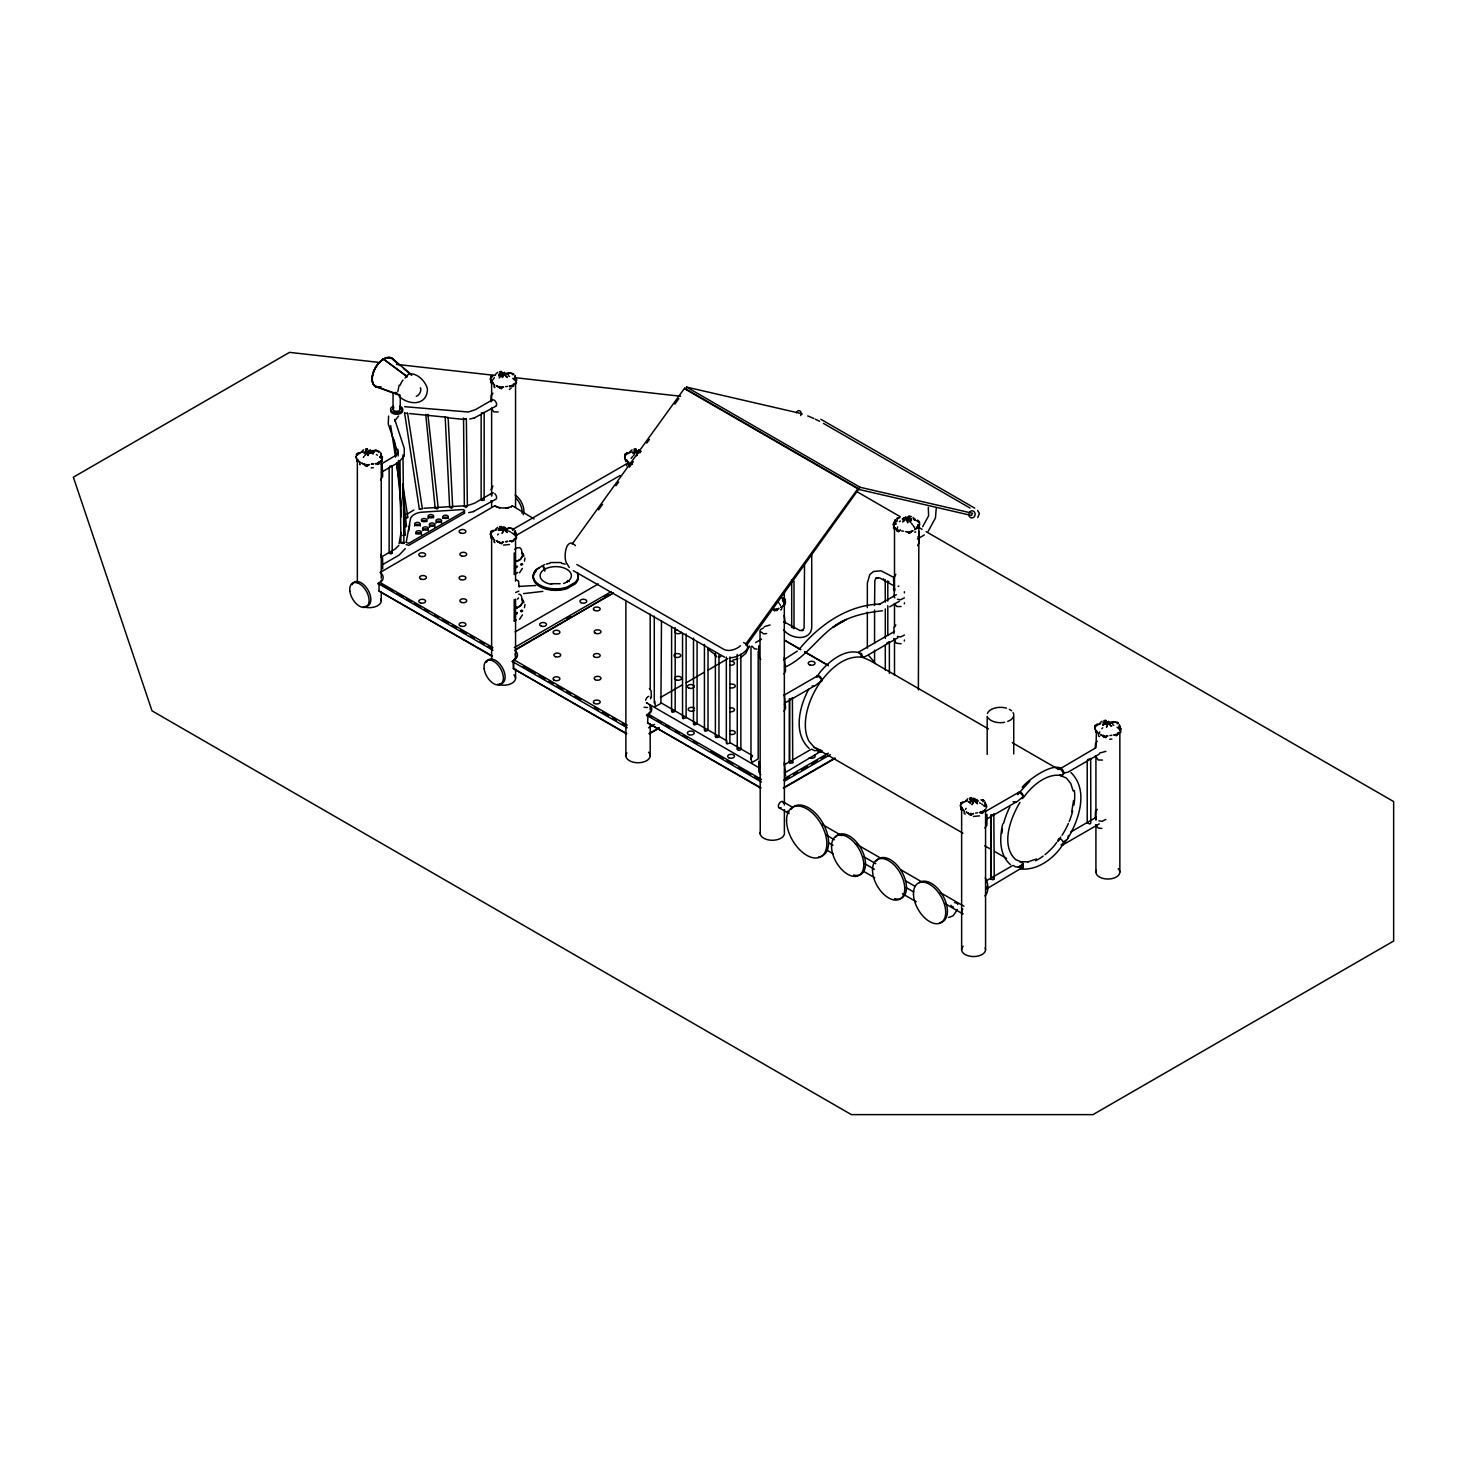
<?xml version="1.0" encoding="UTF-8"?>
<svg xmlns="http://www.w3.org/2000/svg" width="1467" height="1467" viewBox="0 0 1467 1467"><rect width="100%" height="100%" fill="white"/><g stroke="black" fill="none" stroke-linecap="round" stroke-linejoin="round"><path stroke-width="1.5" d="M380.081 572.515L494.947 505.693L499.715 508.095M534.061 518.951L512.258 505.693L511.378 506.885M514.22 574.569L514.22 552.931M514.22 621.091L514.22 599.453M514.954 560.779L514.954 559.697M514.954 607.301L514.954 606.201M675.205 627.601L675.168 711.495L672.216 712.357L672.803 710.285M686.134 633.927L686.116 717.821L683.164 718.683L682.98 716.831M697.082 642.509L697.063 724.13L694.111 724.991L694.698 722.919M708.029 648.781L708.011 730.456L705.059 731.318L704.857 729.466M718.977 655.144L718.94 736.782L716.006 737.644L716.574 735.554M729.924 656.941L729.888 743.091L726.935 743.952L726.862 742.045M740.872 654.209L740.872 749.252C739.771 751.966 735.095 748.977 738.653 748.188M381.567 456.512L380.76 453.156L381.567 456.512L379.861 456.824M985.879 805.401L985.054 802.046L986.007 806.502M521.885 556.983L519.905 559.917L516.751 561.403L520.968 558.835L522.527 555.828L521.775 551.445A8.069 4.658 -60 0 0 517.338 547.814L514.807 549.281M522.325 553.261L522.765 554.416M521.885 603.505L519.905 606.439L516.751 607.925L520.968 605.358L522.527 602.332L521.775 597.968A8.069 4.658 -60 0 0 518.75 594.135M524.984 558.028L524.416 561.183M522.325 599.783L522.765 600.938M524.984 604.551L524.416 607.705M397.869 391.451L399.134 385.253M516.916 567.326L517.191 566.005L514.899 568.903M520.987 564.997L520.528 564.098L522.747 564.263L521.775 563.548A8.069 4.658 -60 0 1 521.647 565.327M516.916 613.848L517.191 612.528L514.899 615.425M520.987 611.501L520.528 610.62L522.747 610.785L521.775 610.052A8.069 4.658 -60 0 1 521.647 611.849M758.182 651.348L758.182 758.916L752.021 762.473L750.976 758.916L752.021 756.569M490.968 489.831L492.967 486.054M894.723 588.762L893.825 596.464L894.833 597.821M904.332 603.817L904.442 602.809M904.332 641.024L904.442 640.015M794.38 628.316L791.465 627.326M544.77 571.14L544.789 568.573A3.576 2.311 53 0 0 542.35 565.987L542.35 565.987A3.576 1.779 66.1 0 1 544.22 568.903L544.697 569.269M726.843 740.817L661.489 703.078L655.272 706.599L654.814 701.226M1002.731 823.922C999.54 837.51 998.935 854.693 1010.543 864.723M1071.717 811.838L1073.551 800.524M427.887 414.409L438.193 507.949L437.074 508.976L435.149 507.985L425.723 414.446M502.301 533.31L504.465 527.497M972.218 804.613L974.473 798.855M1106.595 727.137L1107.86 722.626L1112.885 723.451M399.061 543.634L401.059 532.576M408.56 531.384L409.733 524.893M419.36 509.086L404.58 412.869M466.359 418.59L467.368 506.335L465.846 507.49L464.361 506.445L463.535 418.022M893.825 596.464L894.247 595.51M1096.271 819.393L1095.262 818.054L1096.179 816.697M502.209 533.255L504.263 527.698M1106.503 727.082L1107.897 722.681L1112.096 723.011M392.184 465.571L392.184 553.041L391.011 553.921L389.14 552.986L389.14 467.753M481.304 412.96L484.165 412.465L484.11 500.247L481.854 500.522L481.928 499.238M402.728 490.73L406.506 526.433L404.25 527.111M402.967 454.917L403.92 543.523L401.133 542.68M492.949 650.284L378.028 583.426L380.1 582.509L492.967 647.662M761.52 782.094L646.599 715.218L648.689 714.319L761.538 779.454M972.236 804.503L974.271 799.057M816.844 677.02L816.991 676.47A3.612 2.09 60 0 1 817.797 675.719M821.703 681.44L821.703 679.184A3.612 2.09 60 0 0 818.366 675.682M1018.281 794.307L1018.428 792.767A3.612 2.09 60 0 1 1020.775 792.308A3.612 2.09 60 0 1 1023.141 795.481L1023.141 797.736A3.612 2.09 60 0 1 1021.747 798.543M1090.678 758.347L1090.825 823.024L1089.798 824.014L1087.212 822.859L1087.212 760.695M388.59 416.078L388.26 423.871L397.942 452.973L397.942 451.451L396.31 455.045L381.182 464.067M409.696 413.584L448.132 417.398L452.68 507.215L451.469 508.26L449.654 507.142L445.179 417.05M811.728 749.142L814.295 750.609L820.988 750.481M1013.165 865.438L1015.714 866.905L1023.434 866.924A3.612 2.09 60 0 1 1020.482 867.584M522.417 568.407L519.538 572.79M522.417 614.911L519.538 619.312M792.4 697.558L792.73 762.822L790.42 763.207L789.869 761.758M993.837 813.855L994.259 878.751C993.452 881.429 988.3 877.981 992.536 877.578M435.149 507.985L436.304 507.509L423.926 508.26M428.346 415.069L427.355 415.491M1058.202 840.976L1060.311 838.702M407.569 413.052L422.386 508.939L419.415 509.196M407.533 413.382L404.525 413.144M402.655 484.99L405.167 534.905L402.802 535.418M784.24 606.128L785.56 601.727L783.323 605.798L784.625 604.019A12.855 7.408 60.1 0 0 782.443 600.608M1107.933 722.608L1108.557 721.526M686.574 387.086L860.065 487.264L972.493 513.248L971.484 515.485L859.075 489.483L685.566 389.323L686.574 387.086L799.002 413.071A18.998 2.696 24.2 0 1 802.302 414.006M572.148 544.055L684.576 388.242L858.067 488.419L745.639 644.215L746.648 645.297L860.065 487.264M957.401 909.613L953.092 915.793L948.617 917.517M357.013 460.381L356.041 456.237L357.27 461.628L358.333 460.033M511.616 385.454L511.818 386.958L515.064 383.272L512.606 386.078L511.69 385.528L513.597 386.133L509.416 386.133L512.772 386.078L511.121 385.876M625.602 460.381L624.63 456.237L625.841 461.628L626.904 460.033M961.325 809.307L960.353 805.126L961.563 810.518L962.627 808.922L961.215 809.271M985.072 809.692L981.826 813.378L981.258 812.663L983.44 811.581L983.605 812.553L979.424 812.553L982.798 812.498L981.13 812.296M1115.91 734.344L1116.13 735.847L1119.358 732.161L1116.955 734.93L1117.726 734.05A12.855 2.714 81.2 0 0 1117.561 733.06M1063.465 774.081L1063.428 774.154A3.612 2.806 -89.8 0 1 1060.824 775.438M501.989 387.911L501.549 388.792L499.257 387.361A12.855 2.714 81.2 0 0 499.092 386.371M493.022 538.114L491.207 537.912L492.123 538.352L491.61 536.977A12.855 7.427 -60 0 1 492.087 536.097M501.989 542.973L501.549 543.854L499.257 542.423L501.989 542.973A12.855 7.427 -60 0 1 502.466 542.075M961.197 809.216L961.618 808.335A12.855 7.427 -60 0 1 962.095 807.455M970.659 813.562L971.557 815.212L966.166 812.021L970.439 814.497L973.611 813.525L969.43 814.735L969.265 813.782L971.172 813.47L970.347 814.423M1106.76 735.902A12.855 7.427 -60 0 0 1106.283 736.801L1105.861 737.681L1100.452 734.49L1104.724 736.966L1107.897 735.976L1103.716 737.204L1103.569 736.251A12.855 2.714 81.2 0 0 1103.386 735.242M749.454 646.067L745.804 653.347L740.12 658.17M888.965 641.812L886.563 643.335M1090.733 758.806L1087.652 759.466M1061.209 845.157A3.612 2.09 60 0 0 1063.117 844.314L1067.628 838.702L1068.453 835.438M381.695 459.409L382.319 458.217M515.981 381.878L516.604 380.686M515.981 536.94L516.604 535.748M985.989 808.299L986.613 807.107M1120.293 730.768L1120.898 729.576M816.551 677.057C825.353 663.744 845.267 646.213 861.716 653.732C862.083 656.941 863.219 657.729 866.539 655.877L897.767 637.833M380.558 581.812L381.493 580.033M650.064 711.825L646.525 715.694M970.31 798.873L970.421 798.671A16.082 3.392 81.2 0 1 972.309 798.726M405.314 548.621L399.171 555.058L382.869 564.465M808.647 689.288C799.368 706.764 792.84 732.95 809.124 748.427M1019.932 802.376C1009.626 819.65 1000.842 845.817 1015.622 859.57L1021.655 862.064M1067.646 838.684C1078.905 819.961 1089.137 790.328 1070.928 772.522M575.431 545.651C566.317 535.913 563.035 556.855 566.482 562.961M902.755 522.05L906.423 518.419L907.816 522.875L906.514 518.383L911.429 520.767L906.496 518.419L911.704 518.603M1094.877 726.202L1095.482 725.156L1094.859 726.202M369.977 450.167L367.942 455.614L370.179 449.966M759.154 765.151L759.796 767.443M792.822 698.127L790.145 699.136M994.259 814.423L990.903 815.047M398.859 545.394L395.32 548.951L381.017 557.203M626.959 752.993L626.299 753.91A12.158 7.023 0 0 0 639.612 762.693A12.158 7.023 0 0 0 648.561 752.223M598.573 509.874L602.589 504.318M615.975 485.76L618.652 482.056M629.361 467.221L633.377 461.647M646.764 443.107L649.441 439.403M674.857 404.159L678.873 398.584M518.896 591.091L515.669 592.503M895.824 574.22L893.531 578.731L894.063 590.779M786.294 771.972L822.015 750.627A3.612 2.09 60 0 1 820.365 751.929M985.824 889.369L1022.939 867.217M821.868 680.193L816.349 684.832L785.964 702.363M1023.306 796.489L1017.768 801.129L985.897 819.521M1018.226 793.775L1029.834 781.122M1023.691 797.351C1032.09 785.432 1046.87 773.091 1061.301 775.475L1060.531 775.438M1056.79 842.315L1054.076 845.946A51.657 29.817 -60 0 1 1045.036 854.619M1058.147 840.518L1060.751 837.034M1063.227 843.8C1055.213 857.462 1037.774 871.05 1020.262 868.922M1017.438 794.656L1018.245 793.574M922.67 526.671L928.611 515.779L928.299 507.362M928.189 531.292L935.451 517.943L936.203 508.572M518.585 597.968L517.356 599.178M893.366 523.939L895.108 522.967A12.855 10.141 -24.8 0 1 895.769 522.252M1063.355 844.442L1061.264 844.405M893.238 524.214L895.842 523.902M495.516 374.323L497.753 372.343M494.489 530.669L495.516 529.367M629.82 451.836L628.775 453.138A16.082 12.69 24.9 0 0 626.006 454.807M964.497 802.027L967.762 798.763M1098.783 724.496L1099.828 723.194M985.072 809.674L982.615 812.498L981.698 811.929M816.697 676.525L818.971 676.635L821.85 679.918M894.063 582.711L894.375 585.04M862.449 657.271C843.47 654.759 827.865 671.079 817.999 685.639A51.657 29.817 -60 0 0 808.977 741.147L814.203 747.326L962.939 833.183M1099.205 754.13L1067.976 772.174L1062.988 773.237A3.612 2.09 60 0 0 1061.319 770.047M903.379 521.225L906.386 518.401L903.159 518.493M466.323 418.81L463.389 418.81M464.379 506.17L465.846 505.767M799.148 649.349C819.246 624.905 847.871 604.752 880.402 604.056L878.99 604.551L896.355 594.703M743.604 642.583C755.743 647.167 737.974 658.243 730.181 657.674M378.321 463.609L380.778 460.803L378.321 463.609L377.404 463.059L379.311 463.664L375.13 463.664L378.486 463.609L377.532 464.489M512.735 541.048L515.064 538.334L511.818 542.02L511.25 541.305L513.597 541.195L513.432 540.223M514.257 621.054L516.292 620.064M1102.872 724.955L1107.878 722.663L1111.564 726.33M504.465 372.435L503.566 373.737L508.591 374.562M638.75 449.966L636.586 455.779L638.989 449.874M1108.759 721.324L1107.86 722.608L1104.211 722.149M1058.954 769.46L1095.941 747.712L1096.436 732.161L1094.62 727.595M392.111 465.717L389.562 466.304M1022.242 787.357C1026.478 780.774 1060.568 755.798 1064.107 773.402M366.823 464.507L365.136 465.846L364.971 464.892A12.855 2.714 81.2 0 0 364.806 463.902M917.608 545.651L919.131 542.387L919.02 531.549M784.075 674.05L785.578 670.786L784.35 657.216M784.075 711.275L785.578 708.011L784.35 694.441M627.234 727.815L512.24 661.434L516.256 658.316A13.881 8.013 0 0 0 514.844 650.339L613.408 592.87M648.634 714.356L650.541 712.577A13.881 8.013 0 0 0 649.129 704.618M977.774 517.539L979.406 513.468L977.609 510.443M491.335 377.642L491.72 377.276A16.082 12.69 24.9 0 1 492.545 376.634M491.335 532.704L491.72 532.338A16.082 12.69 24.9 0 1 493.444 531.127M961.729 803.696L961.343 804.063A2.366 1.852 24.9 0 0 960.738 804.833M492.123 383.565L490.326 378.706L491.207 382.869L492.619 382.502M492.123 538.627L490.326 533.768L491.17 537.839M1096.436 732.455L1094.639 727.595M1102.909 725.046L1107.823 722.626L1104.266 722.076M894.503 524.508A11.956 6.913 0 0 1 895.127 522.747L895.475 523.756C893.201 526.433 893.348 522.105 895.677 524.397M797.333 651.073L783.708 659.802M660.92 703.371L661.489 620.779M897.602 526.946A12.855 2.732 -81.2 0 0 897.015 529.88L896.869 530.834L898.281 530.155M492.967 393.174L491.17 395.485L490.968 401.866M895.842 624.997L894.045 627.289L893.825 633.689M1097.261 741.293L1095.464 743.586L1095.262 748.335M1097.261 809.362L1095.464 811.673L1095.262 818.054M406.487 514.477L413.859 510.021M885.188 579.575L885.298 602.13M501.127 387.398L500.339 388.003L503.603 387.086L500.284 387.288M539.471 567.619L536.17 570.095A22.592 13.056 0 0 0 539.764 585.846A22.592 13.056 0 0 0 567.051 587.919L575.321 583.151A22.592 13.056 0 0 0 577.576 573.249M380.613 479.892L382.722 476.188L382.098 463.682M984.907 827.993L986.906 825.169L987.016 814.478M984.907 895.915C989.29 891.679 988.446 882.896 985.219 878.018M1062.365 775.383L1061.595 775.621A3.612 2.09 60 0 1 1060.293 775.163M363.468 449.874L360.204 453.138A16.082 12.69 24.9 0 0 357.416 454.807M496.158 528.56L497.753 527.405M630.462 451.029L632.057 449.874M740.45 645.773C735.517 650.119 727.925 652.008 723.176 648.982L576.861 564.502M1100.47 722.387L1102.065 721.232M509.416 389.452L511.011 388.297M365.668 450.717C376.836 455.944 374.8 453.67 365.613 450.809M498.652 529.184L502.521 528.285L507.27 532.503L503.218 528.542L498.157 529.11M634.239 450.717L639.649 452.625M969.962 799.607L978.599 800.982M398.621 415.986L394.733 420.937L394.733 419.397L404.287 448.425L404.232 456.2L398.089 462.637L382.942 471.384M515.852 573.78L516.292 573.542A8.069 4.658 -60 0 0 517.759 572.405M381.622 472.594L382.355 470.302M381.622 565.327L382.355 563.035M784.478 667.21L785.523 665.376M784.478 704.417L785.23 702.125M784.478 772.339L785.523 770.505M985.916 820.713L986.649 818.421M985.916 888.635L986.649 886.343M748.757 647.149L746.3 645.205M504.703 372.361C493.297 380.576 500.192 371.664 507.784 374.122M924.375 534.905L918.892 538.187M773.311 609.612L777.07 609.704L776.905 610.657L775.64 610.254L778.94 608.328L774.649 610.877L774.228 609.997A12.855 7.408 60.1 0 0 773.751 609.098M908.862 532.063L913.061 530.706L909.778 532.668L905.506 531.549M904.442 597.839L900.665 599.728L897.437 599.269M904.442 635.046L900.665 636.935L897.437 636.476M1105.88 751.342L1099.572 753.066M1105.88 819.411L1102.102 821.318L1098.875 820.842M512.735 541.158L509.416 541.195L512.68 541.158L511.121 540.938M908.788 533.255L911.19 532.081L908.348 532.374M984.43 806.172L986.851 806.19L986.007 805.346M889.699 606.825L899.399 601.195M1023.288 796.214L1020.39 792.932L1018.281 793.317M495.864 406.194L474.318 417.948M379.036 583.279L379.036 591.036L492.435 656.042M512.423 529.66L627.344 463.407M517.081 534.905L620.119 475.491M515.1 631.91L598.316 583.939M514.239 647.644L611.226 591.641M566.684 618.762L570.645 616.47M604.349 597.014L608.328 594.722M516.201 649.148L613.353 593.053M515.119 653.897L515.779 657.564L513.157 660.92L513.322 668.567L626.739 733.573M914.748 529.734L916.252 528.89M780.627 607.356L782.131 606.494M760.658 629.545L763.629 627.821M660.535 697.467L682.32 684.887M686.189 682.815L704.105 672.308M707.993 670.217L727.889 658.573M755.615 642.564L761.556 639.135M760.621 788.072L647.607 722.828L648.011 714.851M882.914 579.337L883.647 578.915M647.607 722.828L761.025 787.852M648.506 727.815L654.465 724.386M649.019 733.573L658.94 727.852M649.423 733.812L659.343 728.09M785.615 666.88C809.491 655.859 821.685 629.563 846.441 619.404L833.018 627.381C847.339 616.287 865.145 612.693 882.492 610.749M784.295 695.065L817.247 676.049M858.562 652.155L894.503 631.415M784.277 764.839L810.664 749.6M784.79 778.299L828.342 753.158M783.708 780.316L789.649 776.887M793.629 774.594L797.59 772.302M801.55 770.028L807.51 766.581M811.471 764.289L817.412 760.86M821.373 758.567L825.353 756.294M784.79 780.939L830.377 754.606M783.305 787.852L834.851 758.091M783.708 788.072L835.255 758.311M986.172 811.104L1018.666 792.345M985.696 881.135L1012.102 865.897M1070.69 832.064L1095.867 817.522M1018.556 867.07L1023.031 864.485L1018.336 867.07M1066.692 839.857L1062.988 842.003A3.612 2.09 60 0 0 1060.531 838.941A3.612 2.09 60 0 0 1058.294 839.656L1058.202 841.123M1062.915 844.864L1099.26 823.886M918.745 526.396L917.407 527.166L919.167 527.276L918.745 526.396A12.855 7.408 60.1 0 0 917.737 524.636M380.136 457.282L382.557 457.301L380.76 455.595M905.304 517.007L906.441 518.383L902.223 518.786M377.954 583.903L381.952 580.785A13.881 8.013 0 0 0 380.558 572.808M512.24 661.434L513.725 660.572L513.725 668.329M820.42 752.278L817.779 752.003M770.065 624.979L764.325 626.647M918.507 527.607L917.443 528.175L918.874 527.387L918.379 689.893M1007.719 721.452L1010.341 720.15A13.295 7.683 0 0 0 1013.459 716.611M896.649 518.419L898.134 517.704M473.291 511.598L495.864 499.22A3.612 2.09 60 0 0 495.864 495.057M544.514 564.63L536.28 569.379A22.463 12.965 0 0 0 539.856 585.04A22.463 12.965 0 0 0 566.977 587.093L575.192 582.344A22.463 12.965 0 0 0 577.448 572.515M567.142 581.886L566.702 581.886A3.576 2.311 53 0 1 569.141 581.445A3.576 1.779 66.1 0 0 567.271 581.555M634.202 450.809L638.952 451.946M969.925 799.68C981.716 798.305 958.978 805.621 973.538 800.157M407.368 375.075C415.344 370.289 426.512 381.988 427.447 389.415C426.842 405.791 408.981 405.625 399.171 396.402M498.193 411.934L493.957 411.897L491.372 408.761M901.068 606.549L896.814 606.494L894.302 603.542M901.068 643.756L896.044 643.169L893.825 638.603M1102.487 760.053L1098.251 759.998L1095.372 755.89M814.808 685.712L812.058 686.079M1016.246 802.009L1013.019 801.789M509.416 544.514L503.474 545.082M979.424 815.872L973.483 816.441M512.35 506.188L509.269 507.289A13.881 8.013 0 0 1 495.461 506.463L494.966 506.188M1027.523 862.028L1036.399 859.02M766.581 633.542L763.739 633.872L760.86 631.819M509.287 372.93L508.371 373.223L511.029 372.875M647.515 707.552L644.05 707.241M1101.845 828.378L1098.251 828.085L1095.739 825.114M888.947 581.739L887.333 581.886M757.119 649.111L754.57 648.854L752.021 646.177L750.976 646.782L750.976 758.916M373.278 467.68L371.133 467.9M1111.858 739.038L1109.712 739.258M732.858 660.132L737.956 658.793M469.715 419.049L474.703 417.857M468.707 512.68L473.658 511.506M467.423 505.638L474.391 503.291L492.252 492.985A3.612 2.09 60 0 0 491.592 495.443M492.747 382.575L491.317 382.887L493.022 383.052M491.317 537.949L492.747 537.637M1095.501 731.74L1097.059 731.465M542.845 591.384L523.572 593.603M717.601 737.553L715.438 736.306M356.939 460.436L357.178 460.455M917.04 527.735L918.782 527.405L919.681 524.104L917.774 527.973M898.317 531.861L894.503 527.24L897.346 530.742L898.904 530.504M505.547 508.407L508.646 507.875M505.583 386.665L507.564 386.353M1109.877 735.554L1111.858 735.242M975.592 813.085L977.572 812.773M515.834 560.467L516.934 561.164L514.899 560.431M515.834 606.99L516.934 607.668L514.899 606.935M973.611 800.212C984.925 809.601 967.505 797.076 976.894 800.248M499.257 387.361L500.65 387.141M364.971 464.892L367.685 465.442L367.263 466.323L361.872 463.132M1103.569 736.251L1104.944 736.031M492.105 375.644L493.37 375.479M962.114 802.064L963.324 801.881M535.657 585.498L519.043 586.415M907.431 531.989L909.907 532.686M775.713 610.309L774.741 609.685M897.547 530.779L899.821 530.724L897.474 530.761M499.605 371.646L501.586 371.463M365.32 449.177L367.3 448.994M633.891 449.177L635.889 448.994M499.605 526.708L501.586 526.525M1103.899 720.535L1105.898 720.352M969.614 798.066L971.594 797.883M419.507 509.324L420.167 508.609M550.363 562.521L561.109 562.521M560.174 583.701L551.299 583.701M783.176 597.766L784.277 598.151M436.836 507.472L465.424 505.73M404.635 406.689L468.395 412.007L475.455 409.641L492.252 399.941A3.612 2.09 60 0 0 491.592 400.876M1115.305 734.93L1116.974 734.985L1113.71 735.022L1117.084 734.967L1115.984 734.399M509.287 527.992L511.029 527.937M1113.581 721.819L1115.323 721.764M1028.184 861.807L1020.188 861.771A3.612 2.897 -78.3 0 1 1023.141 864.98L1022.976 865.933A3.612 2.806 -89.8 0 0 1019.932 861.771M390.845 552.087L392.184 553.041M640.327 451.213L632.937 453.523L637.338 451.323L641.171 451.359M464.379 419.489L447.343 417.747M378.229 362.312L289.549 352.373L73.35 477.197L152.018 710.853L851.392 1114.627L1092.97 1114.627L1393.65 941.025L1393.65 801.569L926.08 531.622M396.42 364.366L494.196 375.332M514.66 377.624L680.633 396.255M506.885 528.89C494.122 531.751 496.598 529.459 507.784 529.184M1097.316 731.941L1095.776 731.813M961.325 809.234L963.122 809.491M515.724 579.465L518.603 581.152L519.043 586.91M901.582 530.871L903.507 531.164M909.375 516.146L911.319 516.567M521.684 552.729L521.977 552.802A8.069 4.658 -60 0 1 523.792 556.323M521.684 599.233L521.977 599.306A8.069 4.658 -60 0 1 523.792 602.845M407.148 516.494L407.679 517.796L405.075 518.071M773.292 609.612L775.566 609.538M774.209 609.869L775.64 610.29M402.838 542.13L403.975 543.303M917.315 520.143L918.397 520.528M375.607 386.243L400.308 395.155M375.424 386.573L399.354 395.21M724.643 657.216L573.285 570.663M515.614 378.779L516.842 379.77L515.577 379.696M1119.926 727.669L1121.155 728.659L1118.844 727.999A12.855 7.427 -60 0 1 1119.376 728.255M515.614 533.841L516.842 534.832L515.045 530.687L515.577 534.758M985.989 805.328L985.054 804.484M404.122 533.768L405.167 534.905M1059.834 775.163L1066.454 778.152L1070.727 783.433L1073.166 791.006M814.203 747.326L821.318 750.536M503.566 526.873L505.418 527.717M973.575 798.231L975.427 799.075M674.178 710.596L675.205 711.348M696.073 723.231L697.082 723.983M717.95 735.884L718.977 736.617M820.842 419.269L974.766 508.15M405.717 525.498L406.506 526.433M792.088 761.3L792.822 762.455M990.83 878.953L990.83 817.229M823.427 423.376L970.072 508.04M856.746 491.573L900.316 516.751M918.159 527.038L922.12 529.33M893.531 577.264L881.117 570.81L873.598 571.452L869.858 574.459L867.345 583.004L867.345 607.705M893.275 585.461L879.723 577.925L875.799 578.31L877.926 577.65L875.799 578.31L874.827 580.749L874.57 605.578M1095.904 730.804L1096.913 731.391M493.187 383.859L494.544 384.666M627.473 461.39L628.83 462.197M1097.481 732.748L1098.838 733.555M382.96 358.681L407.129 376.762M988.501 728.971L869.509 660.278L861.551 656.941A3.612 2.09 60 0 0 860.487 654.429M1012.303 742.705L1057.909 769.038M783.928 621.77L799.992 630.59L803.274 630.003L801.954 630.755L804.118 628.206L804.503 564.832M783.763 630.003C791.318 639.759 812.553 641.702 811.728 625.29L811.728 553.462M784.808 640.309L800.652 649.459M804.613 651.751L828.36 665.45M784.79 640.456L800.652 649.606M804.613 651.898L828.397 665.633M380.265 456.64L381.273 457.227M491.61 536.977L492.619 537.564M358.902 461.39L360.259 462.197M493.187 538.921L494.544 539.728M963.196 810.279L964.553 811.086M984.76 845.781L990.702 849.228M994.663 851.502L1006.564 858.378M730.804 743.109L752.589 755.688M758.567 767.461L646.342 702.675A3.612 2.09 -60 0 0 646.874 702.84M647.607 715.071L651.568 717.363M657.528 720.792L661.489 723.084M665.45 725.376L669.41 727.669M675.37 731.098L679.331 733.39M683.292 735.682L687.253 737.974M693.213 741.403L697.173 743.696M711.055 751.709L722.956 758.567M726.917 760.86L732.858 764.289M738.818 767.736L750.701 774.594M754.661 776.887L760.621 780.316M782.626 801.532L792.473 807.235M822.033 824.307L841.746 835.677M855.536 843.653L881.172 858.433M900.885 869.821L922.56 882.327M940.292 892.578L963.947 906.239M779.234 807.895L789.081 813.598M826.526 835.218L834.411 839.766M863.99 856.838L875.799 863.66M905.377 880.732L915.225 886.416M944.785 903.489L962.535 913.739M514.422 660.04L627.253 725.193M381.017 584.416L392.918 591.293M396.879 593.585L402.82 597.014M406.781 599.306L410.76 601.598M414.721 603.872L420.662 607.32M424.623 609.594L428.602 611.886M434.544 615.333L438.505 617.607M442.484 619.899L448.425 623.347M452.386 625.62L456.347 627.913M460.326 630.205L466.268 633.634M470.229 635.926L474.189 638.218M480.149 641.647L484.11 643.94M488.071 646.232L492.05 648.524M523.224 666.531L535.125 673.39M539.086 675.682L545.046 679.129M549.006 681.403L552.967 683.695M556.928 685.988L562.888 689.417M566.849 691.709L570.81 694.001M574.789 696.293L580.73 699.722M594.612 707.736L598.573 710.028M602.534 712.32L608.493 715.749M612.454 718.041L616.415 720.334M622.356 723.763L626.336 726.055M829.057 843.085L832.999 845.359M864.521 863.568L874.387 869.253M905.909 887.462L913.794 892.009M379.036 591.036L492.05 656.281M513.322 668.567L626.336 733.812M827.26 850.365L833.201 853.776M862.853 870.903L874.717 877.761M902.407 893.733L916.252 901.728M630.443 463.132L632.185 464.159L630.443 463.132M361.872 463.132L366.145 465.607L369.317 464.617L365.998 464.819M1107.952 722.644L1111.473 726.238M512.625 373.333L514 374.268M512.625 528.395L514 529.33M378.339 450.864L379.715 451.799M911.557 518.878L905.799 517.283M784.112 621.605L785.12 622.943L784.185 615.26M707.754 649.019L715.933 655.217M760.823 659.453L758.861 656.611L758.751 645.902M760.823 774.741L758.861 771.899L758.751 761.19M868.904 655.749L875.469 663.451M391.854 358.113L411.31 374.507M400.014 365.485L391.652 358.443A16.064 9.26 -60 0 0 373.81 371.463A16.064 9.26 -60 0 0 380.686 386.701M403.37 368.309L411.732 375.369M649.386 688.555L651.165 690.884L651.366 697.265M982.285 800.524L982.56 800.762A2.366 1.357 -60 0 1 983.073 801.844M377.991 451.634L378.266 451.891A2.366 1.357 -60 0 1 378.706 452.496M913.061 517.484L914.491 518.823M993.837 877.779L994.259 878.751M789.576 762.748L789.649 698.897M380.65 554.434L382.612 558.102L382.722 568.921M858.067 488.419L859.075 489.483M684.576 388.242L685.566 389.323M515.467 536.023L515.834 536.482A2.366 1.852 24.9 0 1 515.852 539.214M507.179 377.349L503.584 373.773L507.27 377.441M784.35 762.345L785.578 775.933M407.808 517.044L402.71 483.798M566.757 563.438L569.288 567.472M909.742 517.099L909.632 516.916A16.082 3.411 -81.2 0 0 908.917 516.347M491.683 502.319L491.06 500.65M893.256 524.874L893.715 525.938M1119.339 724.515L1120.165 727.815L1119.999 726.275M919.186 521.372L919.607 522.582M785.065 598.976L785.487 600.186M406.194 544.569L408.835 545.302L464.636 513.102A2.311 1.339 0 0 0 464.379 512.331M390.68 425.65L395.54 457.117M396.585 463.865L399.702 484.092M889.35 642.179L889.387 673.426M893.531 588.56L893.715 590.046M904.332 591.714L904.442 592.87M654.282 702.986L654.282 616.103M394.311 440.137L395.998 456.09M396.713 462.912L401.298 506.17M397.814 449.214L398.162 455.98M398.382 460.473L401.225 516.861M399.996 461.702L400.931 543.157M1119.853 734.252L1119.853 872.113M1095.922 756.862L1095.922 820.145M1095.922 824.656L1095.922 872.113M1013.734 715.529L1013.734 753.91M991.087 815.194L991.087 879.136M987.181 716.354L987.181 754.405M985.567 809.527L985.567 949.644M961.637 809.527L961.637 949.644M894.503 529.074L894.503 590.743M894.503 604.441L894.503 627.271M894.503 638.695L894.503 675.242M887.81 580.804L887.81 601.195M887.81 605.724L887.81 635.174M885.298 608.933L885.298 638.365M885.298 645.168L885.298 670.071M874.57 610.034L874.57 643.481M874.57 650.156L874.57 661.305M867.345 612.197L867.345 648.121M793.995 581.134L793.995 628.683M791.685 579.667L791.685 627.253M789.411 698.64L789.411 762.657M784.313 591.513L784.387 805.016M784.387 809.582L784.387 832.412A12.158 7.023 0 0 1 772.21 840.279A12.158 7.023 0 0 1 760.291 832.284M760.016 630.333L760.254 834.118M737.259 654.355L737.259 749.417M726.33 657.088L726.33 743.091M715.383 653.035L715.383 736.782M704.435 644.398L704.435 730.456M693.488 638.145L693.488 724.148M682.54 634.074L682.54 717.821M671.593 627.766L671.593 711.513M650.193 614.141L650.193 689.508M650.193 705.499L650.193 710.065M650.193 723.763L650.193 755.743M625.877 600.425L625.877 755.725M515.559 385.381L515.559 507.417M515.559 540.443L515.559 581.115M515.559 599.196L515.559 657.95M515.559 669.245L515.559 678.286M514.954 568.683L514.954 570.021M514.954 615.205L514.954 616.543M491.628 383.107L491.628 401.188M491.628 407.973L491.628 496.103M491.628 500.632L491.628 507.417M491.628 538.169L491.628 660.205M481.139 414.648L481.139 499.88M400.271 396.658L400.271 409.128M393.046 393.449L393.046 409.311M383.639 359.232L407.129 376.451A11.571 6.693 -60 0 0 405.02 378.009M381.255 460.638L381.255 578.163M381.255 591.714L381.255 600.755M357.343 460.638L357.343 582.674M918.379 525.461A11.956 6.913 0 0 1 917.755 527.24M969.687 512.056A3.594 3.136 -80.6 0 1 974.785 512.57A3.594 3.136 -80.6 0 1 972.401 517.888A3.594 3.136 -80.6 0 1 968.917 513.743M784.35 603.579A12.158 7.023 0 0 1 781.893 606.935M776.868 609.117A12.158 7.023 0 0 1 773.787 609.575M782.039 598.389A12.158 7.023 0 0 1 783.598 599.985M796.251 412.795A3.594 2.586 -74.4 0 1 799.955 410.943A3.594 2.586 -74.4 0 1 800.744 415.583M807.73 415.931A18.998 2.696 24.2 0 1 813.727 418.462M815.23 419.159A18.998 2.696 24.2 0 1 819.576 421.286M985.146 947.865A11.956 6.913 0 0 1 980.873 955.127A11.956 6.913 0 0 1 967.615 955.622L965.139 954.54A11.956 6.913 0 0 1 963.232 946.197M983.954 810.719A11.956 6.913 0 0 1 982.065 812.15M963.232 810.719A11.956 6.913 0 0 1 961.637 807.272M1097.738 724.955A16.082 12.69 24.9 0 0 1096.014 726.165L1095.629 726.532A2.366 1.852 24.9 0 0 1095.262 726.88M1098.691 724.46A16.082 12.69 24.9 0 1 1100.782 723.689M1103.056 723.249A16.082 12.69 24.9 0 1 1105.44 723.121M1107.878 723.341A16.082 12.69 24.9 0 1 1110.317 723.891M1112.701 724.735A16.082 12.69 24.9 0 1 1113.856 725.285M1117.065 727.302A16.082 12.69 24.9 0 1 1118.019 728.09M1118.918 728.952A16.082 12.69 24.9 0 1 1119.743 729.832M1099.645 736.397A2.366 1.357 -60 0 1 1098.471 735.719M1098.471 734.729A2.366 1.357 -60 0 1 1098.636 734.16M1099.186 733.023A16.082 9.279 -60 0 1 1099.792 731.905M1101.9 728.751A16.082 9.279 -60 0 1 1102.689 727.797M1106.98 723.909A16.082 9.279 -60 0 1 1108.777 722.864M1109.675 722.479A16.082 9.279 -60 0 1 1110.556 722.167M1111.418 721.947A16.082 9.279 -60 0 1 1112.261 721.837M1113.068 721.801A16.082 9.279 -60 0 1 1115.965 722.571M1104.706 721.159A16.082 3.392 81.2 0 1 1106.283 720.902M1107.237 722.094A16.082 3.392 81.2 0 1 1107.548 722.681M1120.146 730.328A2.366 1.852 24.9 0 1 1120.146 733.042M1118.679 726.238A12.855 10.141 24.9 0 1 1119.339 726.954M1117.12 723.488A2.366 1.357 -60 0 1 1117.304 723.854M1095.024 728.292A2.366 1.852 24.9 0 1 1095.024 727.302M1103.257 722.497A12.855 7.427 -60 0 1 1103.973 722.186M980.598 811.948A12.855 10.141 24.9 0 1 981.258 812.663M962.554 803.054A16.082 12.69 24.9 0 1 963.452 802.486M965.433 801.569A16.082 12.69 24.9 0 1 967.615 800.964M972.364 800.725A16.082 12.69 24.9 0 1 977.242 801.807M979.571 802.816A16.082 12.69 24.9 0 1 980.689 803.421M981.753 804.099A16.082 12.69 24.9 0 1 982.78 804.833M983.734 805.621A16.082 12.69 24.9 0 1 984.632 806.483M983.275 810.591A12.855 2.714 81.2 0 1 983.44 811.581M965.359 813.928A2.366 1.357 -60 0 1 964.186 812.26M965.506 809.436A16.082 9.279 -60 0 1 966.166 808.354M970.054 803.568A16.082 9.279 -60 0 1 970.916 802.779M972.694 801.44A16.082 9.279 -60 0 1 973.593 800.872M972.933 799.625A16.082 3.392 81.2 0 1 973.263 800.212M962.132 809.986A12.855 10.141 24.9 0 1 962.81 809.472M985.091 805.786A12.855 7.427 -60 0 1 985.586 806.117M974.491 800.395A16.082 9.279 -60 0 1 977.132 799.478M981.02 799.772A16.082 9.279 -60 0 1 981.68 800.102M985.861 810.573A2.366 1.852 24.9 0 1 984.834 810.921M1118.239 868.666A11.956 6.913 0 0 1 1116.35 877.009A11.956 6.913 0 0 1 1101.9 878.11L1099.425 877.009A11.956 6.913 0 0 1 1096.326 870.334M513.945 674.838A11.956 6.913 0 0 1 512.056 683.182A11.956 6.913 0 0 1 497.606 684.282M500.485 542.588A11.956 6.913 0 0 1 497.606 541.891M492.032 537.711A11.956 6.913 0 0 1 491.628 535.913M629.71 452.68A16.082 12.69 24.9 0 1 633.047 451.891M636.641 451.836A16.082 12.69 24.9 0 1 640.309 452.533M628.628 464.727A2.366 1.357 -60 0 1 628.628 462.802M634.918 449.507A16.082 3.392 81.2 0 1 636.275 449.544M637.228 450.736A16.082 3.392 81.2 0 1 637.87 451.983M631.158 458.401A16.082 9.279 -60 0 1 632.68 456.439M633.487 455.522A16.082 9.279 -60 0 1 634.331 454.678M636.971 452.551A16.082 9.279 -60 0 1 638.768 451.506M639.667 451.121A16.082 9.279 -60 0 1 640.547 450.809M626.427 461.096A12.855 10.141 24.9 0 1 627.087 460.583M625.015 456.934A2.366 1.852 24.9 0 1 625.602 455.173M627.509 461.83A11.956 6.913 0 0 1 626.317 460.18M495.424 530.21A16.082 12.69 24.9 0 1 496.488 529.862M498.762 529.422A16.082 12.69 24.9 0 1 501.146 529.294M504.813 529.752A16.082 12.69 24.9 0 1 507.234 530.449M508.407 530.907A16.082 12.69 24.9 0 1 510.681 532.063M511.745 532.741A16.082 12.69 24.9 0 1 514.624 535.125M494.947 542.607A2.366 1.357 -60 0 1 494.177 541.891M494.122 541.433A2.366 1.357 -60 0 1 494.342 540.333M497.606 534.923A16.082 9.279 -60 0 1 498.395 533.97M502.686 530.082A16.082 9.279 -60 0 1 503.584 529.514M504.483 529.037A16.082 9.279 -60 0 1 506.262 528.34M507.967 528.01A16.082 9.279 -60 0 1 508.774 527.973M509.562 528.028A16.082 9.279 -60 0 1 511.671 528.743M500.412 527.331A16.082 3.392 81.2 0 1 502.301 527.387M502.924 528.267A16.082 3.392 81.2 0 1 503.254 528.853M514 533.97A12.855 7.427 -60 0 1 514.55 534.171M514.385 532.411A12.855 10.141 24.9 0 1 515.045 533.126M512.827 529.66A2.366 1.357 -60 0 1 513.047 530.486M490.73 534.465A2.366 1.852 24.9 0 1 490.73 533.475M490.95 533.053A2.366 1.852 24.9 0 1 491.317 532.704M498.963 528.67A12.855 7.427 -60 0 1 499.679 528.358M494.397 375.57A16.082 12.69 24.9 0 1 495.424 375.149M498.762 374.36A16.082 12.69 24.9 0 1 502.356 374.305M503.584 374.452A16.082 12.69 24.9 0 1 504.813 374.69M508.407 375.845A16.082 12.69 24.9 0 1 509.562 376.396M512.772 378.413A16.082 12.69 24.9 0 1 515.449 380.962L515.834 381.42A2.366 1.852 24.9 0 1 516.512 382.905M513.267 384.171A12.855 2.714 81.2 0 1 513.432 385.161M494.947 387.545A2.366 1.357 -60 0 1 494.122 386.371M494.177 385.839A2.366 1.357 -60 0 1 494.342 385.271M492.087 381.035A12.855 7.427 -60 0 1 494.397 377.734M506.262 373.278A16.082 9.279 -60 0 1 512.276 374.103L512.551 374.36A2.366 1.357 -60 0 1 512.992 374.965M499.22 377.991A16.082 9.279 -60 0 1 500.064 377.147M500.925 376.359A16.082 9.279 -60 0 1 501.806 375.644M502.704 375.02A16.082 9.279 -60 0 1 504.483 373.975M514 378.908A12.855 7.427 -60 0 1 514.55 379.109M500.632 371.976A16.082 3.392 81.2 0 1 501.677 371.811M502.613 372.71A16.082 3.392 81.2 0 1 502.924 373.205M516.219 383.822A2.366 1.852 24.9 0 1 515.852 384.152M514.385 377.349A12.855 10.141 24.9 0 1 515.045 378.064M490.73 379.403A2.366 1.852 24.9 0 1 490.73 378.413M512.056 385.729A11.956 6.913 0 0 1 509.562 386.83M380.852 598.976A11.956 6.913 0 0 1 376.579 606.238A11.956 6.913 0 0 1 363.321 606.751M379.66 461.83A11.956 6.913 0 0 1 377.752 463.26M358.938 461.83A11.956 6.913 0 0 1 357.746 460.18M515.229 495.021A13.68 7.903 60 0 1 523.279 514.752M515.944 498.12A13.68 7.903 60 0 1 522.124 513.267M486.421 662.295A13.68 7.903 60 0 1 502.081 667.192A13.68 7.903 60 0 1 499.403 683.952M352.117 584.765A13.68 7.903 60 0 1 367.795 589.661A13.68 7.903 60 0 1 365.118 606.421M788.916 812.076A3.594 1.779 -6.1 0 1 787.266 811.123M876.404 860.946A22.794 13.166 60 0 1 903.159 874.35A22.794 13.166 60 0 1 894.54 898.684M781.067 807.583A3.612 2.09 -60 0 1 778.372 806.373A3.612 2.09 -60 0 1 780.774 801.862A3.612 2.09 -60 0 1 783.47 803.072M963.086 913.849A3.612 2.09 -60 0 1 962.829 908.898M835.457 837.29A22.794 13.166 60 0 1 862.193 850.713A22.794 13.166 60 0 1 853.574 875.029M953.477 907.083A3.594 2.329 7 0 1 950.964 905.249M954.449 902.553A3.594 2.329 7 0 1 956.227 902.994M956.961 903.415A3.594 2.329 7 0 1 957.878 904.534M791.006 809.307A28.478 16.449 60 0 1 822.694 822.785A28.478 16.449 60 0 1 818.531 856.966M919.461 882.511A22.794 13.148 60 0 1 943.684 897.144A22.794 13.148 60 0 1 939.962 922.633M898.134 586.397A5.135 3.026 59.1 0 1 898.904 586.158M1004.583 722.314A13.295 7.683 0 0 1 987.823 717.4M987.438 713.439A13.295 7.683 0 0 1 1006.472 708.176M1009.333 709.313A13.295 7.683 0 0 1 1011.588 710.835M1013.092 712.632A13.295 7.683 0 0 1 1013.734 714.612M1058.367 769.46A3.612 2.09 60 0 1 1060.659 769.515M1074.376 790.53A51.657 29.817 -60 0 1 1073.954 805.053M1072.689 811.104A51.657 29.817 -60 0 1 1069.26 821.392M1068.398 823.409A51.657 29.817 -60 0 1 1062.053 835.291M1043.165 856.068A51.657 29.817 -60 0 1 1035.519 860.762M1001.906 833.183A51.657 29.817 -60 0 1 1002.419 829.24M1003.703 823.189A51.657 29.817 -60 0 1 1009.883 806.832M859.24 653.218A3.612 2.09 60 0 1 859.882 653.75M650.615 697.357A3.612 2.09 -60 0 1 650.615 698.897M645.682 700.217A3.612 2.09 -60 0 1 645.938 699.356M646.342 698.512A3.612 2.09 -60 0 1 646.874 697.742M647.497 697.082A3.612 2.09 -60 0 1 648.817 696.33M577.466 574.019A22.482 12.983 0 0 1 575.211 583.884L566.995 588.634A22.482 12.983 0 0 1 539.838 586.562A22.482 12.983 0 0 1 536.262 570.901M546.237 564.117A22.463 12.965 0 0 1 549.923 563.328M561.549 563.328A22.463 12.965 0 0 1 565.235 564.117M551.702 584.379A15.624 9.022 0 0 1 542.203 571.14A15.624 9.022 0 0 1 566.794 569.269A15.624 9.022 0 0 1 563.566 583.481M781.563 609.465A2.366 1.357 60.1 0 1 780.536 609.777M781.288 606.99A2.366 1.357 60.1 0 1 781.783 608.64M778.299 602.13A16.082 9.279 60.1 0 1 779.032 603.157M779.747 604.202A16.082 9.279 60.1 0 1 780.389 605.284M785.175 600.681A2.366 1.852 -24.8 0 0 784.588 599.911L784.203 599.563A16.082 12.69 -24.8 0 0 782.479 598.353M897.767 518.75A16.082 9.279 60.1 0 1 899.729 517.759M903.782 517.924A16.082 9.279 60.1 0 1 905.542 518.621M907.34 519.666A16.082 9.279 60.1 0 1 908.22 520.308M909.1 521.005A16.082 9.279 60.1 0 1 910.805 522.655M911.63 523.554A16.082 9.279 60.1 0 1 912.401 524.526M913.152 525.534A16.082 9.279 60.1 0 1 915.115 528.78M899.546 530.431A12.855 10.141 -24.8 0 1 900.28 529.752M895.787 529.11A2.366 1.852 -24.8 0 1 894.173 526.085M896.484 521.574A12.855 10.141 -24.8 0 1 897.254 520.932M894.137 524.526A12.855 7.408 60.1 0 1 895.714 523.737M906.771 518.438A16.082 3.411 -81.2 0 1 907.101 517.851M907.743 516.971A16.082 3.411 -81.2 0 1 908.641 516.347M916.398 527.001A12.855 10.141 -24.8 0 1 917.113 527.46M919.075 522.637A2.366 1.852 -24.8 0 1 919.075 524.563M899.344 521.647A16.082 12.69 -24.8 0 1 900.463 521.042M902.792 520.033A16.082 12.69 -24.8 0 1 904.002 519.648M913.538 519.465A16.082 12.69 -24.8 0 1 915.628 520.235M916.582 520.73A16.082 12.69 -24.8 0 1 918.305 521.94M896.979 520.07A2.366 1.357 60.1 0 1 897.034 519.611M915.683 531.861A2.366 1.357 60.1 0 1 914.674 532.173M918.067 536.592A3.612 2.09 60 0 1 917.407 539.049M429.666 527.442A2.842 1.65 0 0 1 432.087 524.966A2.842 1.65 0 0 1 434.599 527.405M421.671 521.335A2.842 1.65 0 0 1 424.495 520.51A2.842 1.65 0 0 1 426.897 521.684M436.084 523.187A2.842 1.65 0 0 1 438.798 521.078A2.842 1.65 0 0 1 441.585 523.132M422.551 530.504A2.842 1.65 0 0 1 425.357 528.835A2.842 1.65 0 0 1 428.254 530.467M428.126 518.713A2.842 1.65 0 0 1 430.088 516.677A2.842 1.65 0 0 1 433.609 517.814M414.593 526.048A2.842 1.65 0 0 1 417.398 524.379A2.842 1.65 0 0 1 420.296 525.993M415.931 533.951A2.842 1.65 0 0 1 419.379 532.759A2.842 1.65 0 0 1 421.451 534.758M442.777 518.456A2.842 1.65 0 0 1 445.51 517.209A2.842 1.65 0 0 1 448.279 518.401M380.668 386.866A16.247 9.37 -60 0 1 373.682 371.444A16.247 9.37 -60 0 1 391.762 358.278M399.702 408.101A3.612 2.09 0 0 1 398.859 410.87A3.612 2.09 0 0 1 394 410.632A3.612 2.09 0 0 1 394 407.808M400.949 408.303A6.07 3.502 0 0 1 398.235 414.171A6.07 3.502 0 0 1 390.79 409.861M399.702 406.194A6.07 3.502 0 0 1 401.316 411.475A6.07 3.502 0 0 1 392.001 411.475A6.07 3.502 0 0 1 393.614 406.194M400.051 385.271A11.571 6.693 -60 0 1 403.04 380.081M380.631 387.031A16.43 9.48 -60 0 1 374.415 369.501A16.43 9.48 -60 0 1 393.706 359.818M396.824 392.588A3.557 1.449 -0.6 0 1 394.99 392.423M420.332 387.838A5.098 2.934 -60 0 1 420.057 392.606A5.098 2.934 -60 0 1 416.28 396.273M492.784 492.82A3.612 2.09 60 0 1 493.407 492.875M494.727 493.645A3.612 2.09 60 0 1 495.333 494.287M493.407 399.831A3.612 2.09 60 0 1 496.084 402.435A3.612 2.09 60 0 1 496.268 405.809M362.202 452.331A16.082 12.69 24.9 0 1 364.458 451.891M366.86 451.763A16.082 12.69 24.9 0 1 371.738 452.533M376.396 454.532A16.082 12.69 24.9 0 1 377.459 455.21M380.338 457.594A16.082 12.69 24.9 0 1 381.163 458.493M378.963 461.702A12.855 2.714 81.2 0 1 379.146 462.692M360.057 464.727A2.366 1.357 -60 0 1 359.892 464.361M359.837 463.902A2.366 1.357 -60 0 1 360.057 462.802M366.347 449.507A16.082 3.392 81.2 0 1 367.704 449.544M368.639 450.736A16.082 3.392 81.2 0 1 369.299 451.983M363.321 457.392A16.082 9.279 -60 0 1 364.109 456.439M364.916 455.522A16.082 9.279 -60 0 1 365.76 454.678M366.622 453.89A16.082 9.279 -60 0 1 367.502 453.193M368.4 452.551A16.082 9.279 -60 0 1 370.197 451.506M371.078 451.121A16.082 9.279 -60 0 1 372.838 450.607M373.682 450.479A16.082 9.279 -60 0 1 377.386 451.213M357.838 461.096A12.855 10.141 24.9 0 1 358.498 460.583M381.933 461.353A2.366 1.852 24.9 0 1 380.54 462.032M382.154 459.923A2.366 1.852 24.9 0 1 382.154 460.913M356.664 455.522A2.366 1.852 24.9 0 1 357.031 455.173M674.068 654.979A3.411 1.962 0 0 1 679.313 653.879A3.411 1.962 0 0 1 679.313 657.106A3.411 1.962 0 0 1 674.068 656.006M681.458 632.277A3.411 1.962 0 0 1 675.755 633.157A3.411 1.962 0 0 1 677.277 629.875M720.865 656.427A3.411 1.962 0 0 1 718.445 656.996M716.74 656.739A3.411 1.962 0 0 1 715.163 654.52M626.684 465.864A3.612 2.09 60 0 1 626.941 463.774M627.876 463.242A3.612 2.09 60 0 1 628.481 463.297M814.607 755.303A3.411 1.962 0 0 1 813.727 757.852A3.411 1.962 0 0 1 809.234 757.687M694.551 710.285A3.411 1.962 0 0 1 689.398 710.817A3.411 1.962 0 0 1 689.398 707.791A3.411 1.962 0 0 1 694.551 708.323M730.181 707.864A3.411 1.962 0 0 1 734.49 709.771A3.411 1.962 0 0 1 730.181 711.678M730.181 684.337A3.411 1.962 0 0 1 735.279 686.043A3.411 1.962 0 0 1 730.181 687.748M730.181 730.859A3.411 1.962 0 0 1 735.279 732.565A3.411 1.962 0 0 1 730.181 734.27M730.181 661.342A3.411 1.962 0 0 1 734.49 663.249A3.411 1.962 0 0 1 730.181 665.156M406.194 542.368L408.835 543.285L464.636 511.084A2.311 1.339 0 0 0 462.087 509.599L420.516 512.276A14.395 8.307 0 0 0 410.577 518.291L406.194 542.368M515.871 378.926L515.045 375.625L515.852 378.853M502.466 377.221C501.916 379.458 504.776 369.262 502.466 377.221M894.595 521.133L894.026 523.572L895.42 519.593L894.595 521.133M356.903 453.798L356.298 454.843L356.884 453.798M491.188 376.267L490.583 377.312L491.17 376.267M491.188 531.329L490.583 532.374L491.17 531.329M625.474 453.798L624.869 454.843L625.455 453.798M961.197 802.687L960.592 803.733L961.178 802.687M364.366 453.523L368.767 451.323L374.305 452.093L369.831 451.194L364.366 453.523M500.009 373.15L503.529 373.737L499.917 373.278M501.696 542.643L500.394 543.065L503.603 542.148L501.769 542.625M373.278 463.865L371.298 464.195L373.278 463.884M507.564 541.396L505.583 541.726L507.564 541.415M359.012 453.01L357.82 453.175L359.03 452.991M627.583 453.01L626.391 453.175L627.601 452.991M493.297 530.541L492.105 530.706L493.37 530.541M1097.609 724.35L1096.417 724.533L1097.591 724.35M376.726 450.406L374.984 450.461L376.726 450.406M497.881 386.628L496.158 385.601L500.265 388.022L497.881 386.628M497.881 541.69L496.158 540.663L500.265 543.083L497.881 541.69M1118.294 723.158L1116.919 722.222L1118.294 723.158M984.009 800.689L982.633 799.753L984.009 800.689M915.353 520.235L914.546 518.915L915.353 520.235M484.147 668.75A13.68 7.903 60 0 0 499.807 684.667A13.68 7.903 60 0 0 497.148 664.038A13.68 7.903 60 0 0 484.147 668.75M349.861 591.219A13.68 7.903 60 0 0 365.521 607.136A13.68 7.903 60 0 0 362.862 586.507A13.68 7.903 60 0 0 349.861 591.219M831.551 846.349A22.794 13.166 60 0 0 855.719 876.422A22.794 13.166 60 0 0 855.719 844.203A22.794 13.166 60 0 0 831.551 846.349M786.569 820.383A28.478 16.449 60 0 0 816.771 857.975A28.478 16.449 60 0 0 816.771 817.687A28.478 16.449 60 0 0 786.569 820.383M872.498 870.004A22.794 13.166 60 0 0 896.685 900.078A22.794 13.166 60 0 0 896.685 867.841A22.794 13.166 60 0 0 872.498 870.004M913.483 894.448A22.794 13.148 60 0 0 938.22 923.642A22.794 13.148 60 0 0 937.046 890.762A22.794 13.148 60 0 0 913.483 894.448M430.124 525.773A2.842 1.65 0 0 0 434.874 525.003A2.842 1.65 0 0 0 431.335 523.004A2.842 1.65 0 0 0 430.124 525.773M415.454 525.186A2.842 1.65 0 0 0 420.204 524.397A2.842 1.65 0 0 0 416.665 522.417A2.842 1.65 0 0 0 415.454 525.186M416.701 533.53A2.842 1.65 0 0 0 421.451 532.741A2.842 1.65 0 0 0 417.912 530.761A2.842 1.65 0 0 0 416.701 533.53M436.854 521.904A2.842 1.65 0 0 0 441.585 521.115A2.842 1.65 0 0 0 438.065 519.135A2.842 1.65 0 0 0 436.854 521.904M443.566 518.016A2.842 1.65 0 0 0 448.315 517.246A2.842 1.65 0 0 0 444.776 515.265A2.842 1.65 0 0 0 443.566 518.016M428.877 517.429A2.842 1.65 0 0 0 433.627 516.659A2.842 1.65 0 0 0 430.088 514.66A2.842 1.65 0 0 0 428.877 517.429M422.166 521.298A2.842 1.65 0 0 0 426.915 520.528A2.842 1.65 0 0 0 423.376 518.548A2.842 1.65 0 0 0 422.166 521.298M423.413 529.642A2.842 1.65 0 0 0 428.162 528.872A2.842 1.65 0 0 0 424.623 526.891A2.842 1.65 0 0 0 423.413 529.642M420.497 556.415A3.411 1.962 0 0 0 425.613 554.709A3.411 1.962 0 0 0 420.497 553.004A3.411 1.962 0 0 0 420.497 556.415M420.497 602.937A3.411 1.962 0 0 0 425.613 601.232A3.411 1.962 0 0 0 420.497 599.526A3.411 1.962 0 0 0 420.497 602.937M541.36 626.189A3.411 1.962 0 0 0 546.476 624.484A3.411 1.962 0 0 0 541.36 622.778A3.411 1.962 0 0 0 541.36 626.189M580.95 602.625A3.411 1.962 0 0 0 586.653 601.727A3.411 1.962 0 0 0 582.472 599.325A3.411 1.962 0 0 0 580.95 602.625M460.785 626.189A3.411 1.962 0 0 0 465.901 624.484A3.411 1.962 0 0 0 460.785 622.778A3.411 1.962 0 0 0 460.785 626.189M420.607 578.897A3.411 1.962 0 0 0 426.31 578.016A3.411 1.962 0 0 0 422.129 575.596A3.411 1.962 0 0 0 420.607 578.897M460.785 579.667A3.411 1.962 0 0 0 465.901 577.961A3.411 1.962 0 0 0 460.785 576.256A3.411 1.962 0 0 0 460.785 579.667M461.592 555.956A3.411 1.962 0 0 0 466.708 554.251A3.411 1.962 0 0 0 461.592 552.546A3.411 1.962 0 0 0 461.592 555.956M461.592 602.46A3.411 1.962 0 0 0 466.708 600.755A3.411 1.962 0 0 0 461.592 599.049A3.411 1.962 0 0 0 461.592 602.46M460.785 533.144A3.411 1.962 0 0 0 465.901 531.457A3.411 1.962 0 0 0 460.785 529.752A3.411 1.962 0 0 0 460.785 533.144M554.086 633.634A3.411 1.962 0 0 0 559.789 632.754A3.411 1.962 0 0 0 555.608 630.333A3.411 1.962 0 0 0 554.086 633.634M554.086 680.156A3.411 1.962 0 0 0 559.789 679.258A3.411 1.962 0 0 0 555.608 676.855A3.411 1.962 0 0 0 554.086 680.156M594.373 703.408A3.411 1.962 0 0 0 600.076 702.528A3.411 1.962 0 0 0 595.895 700.107A3.411 1.962 0 0 0 594.373 703.408M555.59 656.739A3.411 1.962 0 0 0 560.706 655.034A3.411 1.962 0 0 0 555.59 653.328A3.411 1.962 0 0 0 555.59 656.739M594.373 656.886A3.411 1.962 0 0 0 600.076 656.006A3.411 1.962 0 0 0 595.895 653.604A3.411 1.962 0 0 0 594.373 656.886M595.18 633.157A3.411 1.962 0 0 0 600.883 632.277A3.411 1.962 0 0 0 596.702 629.875A3.411 1.962 0 0 0 595.18 633.157M595.18 679.679A3.411 1.962 0 0 0 600.883 678.799A3.411 1.962 0 0 0 596.702 676.397A3.411 1.962 0 0 0 595.18 679.679M594.373 610.364A3.411 1.962 0 0 0 600.076 609.483A3.411 1.962 0 0 0 595.895 607.081A3.411 1.962 0 0 0 594.373 610.364M676.452 679.991A3.411 1.962 0 0 0 681.568 678.286A3.411 1.962 0 0 0 676.452 676.58A3.411 1.962 0 0 0 676.452 679.991M689.087 688.206A3.411 1.962 0 0 0 694.203 686.501A3.411 1.962 0 0 0 689.087 684.796A3.411 1.962 0 0 0 689.087 688.206M689.087 734.729A3.411 1.962 0 0 0 694.203 733.023A3.411 1.962 0 0 0 689.087 731.318A3.411 1.962 0 0 0 689.087 734.729M728.659 757.687A3.411 1.962 0 0 0 734.362 756.789A3.411 1.962 0 0 0 730.181 754.386A3.411 1.962 0 0 0 728.659 757.687M809.931 664.954A3.411 1.962 0 0 0 815.047 663.249A3.411 1.962 0 0 0 809.931 661.544A3.411 1.962 0 0 0 809.931 664.954"/></g></svg>
